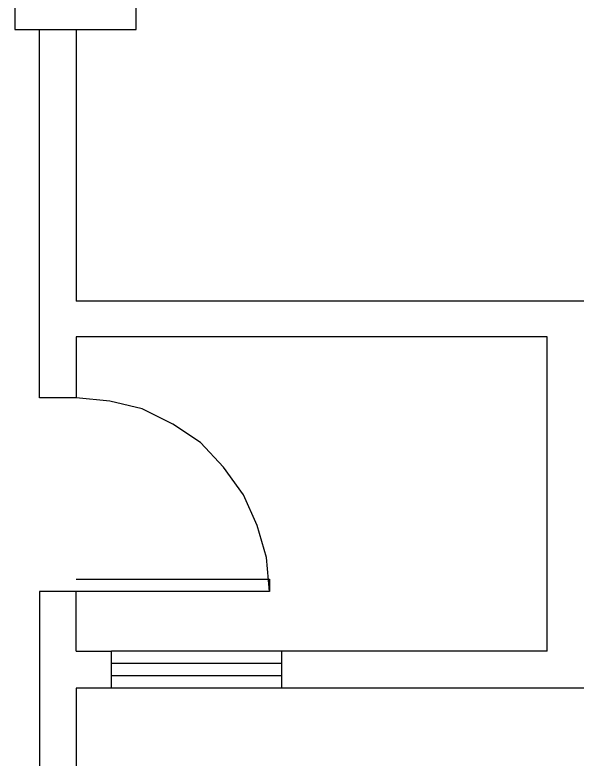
# Model space of a CAD drawing. Header units: millimetres. Extents: x -518.8 to -461.2, y 3.5 to 44.2.
# Drawn here: x -509.859 to -507.525, y 24.628 to 27.715 of the extents above; entities that cross this region are included whole.
import ezdxf

# ---------------------------------------------------------------- set-up
doc = ezdxf.new("R2010")
doc.units = ezdxf.units.MM
doc.header["$MEASUREMENT"] = 0
for name, color, linetype in [('10', 10, 'Continuous'), ('151', 151, 'Continuous'), ('5', 5, 'Continuous'), ('6', 6, 'Continuous')]:
    doc.layers.add(name, color=color, linetype=linetype)

msp = doc.modelspace()

# ---------------------------------------------------------------- linework, layer by layer
at = {"layer": '10'}
for points in [[(-509.7564, 26.1263), (-509.7564, 27.6541)], [(-506.3511, 26.527), (-509.6038, 26.527)], [(-507.6496, 26.3804), (-509.6038, 26.3804), (-509.6038, 26.1263), (-509.7564, 26.1263)], [(-507.6496, 25.0759), (-507.6496, 26.3804)], [(-509.6038, 25.3744), (-508.8015, 25.3744), (-508.8015, 25.324), (-509.6038, 25.324)], [(-509.7564, 25.324), (-509.7564, 22.0195)], [(-509.6038, 25.0759), (-509.6038, 25.324), (-509.6038, 25.324), (-509.7564, 25.324)], [(-509.6038, 25.0759), (-509.4572, 25.0759)], [(-509.4572, 24.9225), (-509.4572, 25.0759)], [(-507.6496, 25.0759), (-508.7511, 25.0759)], [(-508.7511, 24.9225), (-508.7511, 25.0759)], [(-509.6038, 24.9225), (-509.6038, 22.0195)], [(-509.4572, 24.9225), (-509.6038, 24.9225)], [(-505.4978, 24.9225), (-508.7511, 24.9225)]]:
    msp.add_lwpolyline(points, dxfattribs=at)
at = {"layer": '151'}
for points in [[(-508.7511, 25.0759), (-509.4572, 25.0759)], [(-508.7511, 25.0248), (-509.4572, 25.0248)], [(-508.7511, 24.9736), (-509.4572, 24.9736)], [(-508.7511, 24.9225), (-509.4572, 24.9225)]]:
    msp.add_lwpolyline(points, dxfattribs=at)
at = {"layer": '5'}
msp.add_lwpolyline([(-509.6038, 27.6541), (-509.6038, 26.527)], dxfattribs=at)
at = {"layer": '6'}
for points in [[(-509.8587, 27.6541), (-509.3557, 27.6541), (-509.3557, 28.5067), (-509.8587, 28.5067), (-509.8587, 27.6541)], [(-508.8015, 25.324), (-508.8143, 25.4639), (-508.8527, 25.5977), (-508.9098, 25.7248), (-508.9925, 25.8398), (-509.088, 25.9413), (-509.203, 26.018), (-509.3301, 26.0812), (-509.4639, 26.1135), (-509.6038, 26.1263)]]:
    msp.add_lwpolyline(points, dxfattribs=at)

doc.saveas('drawing.dxf')
